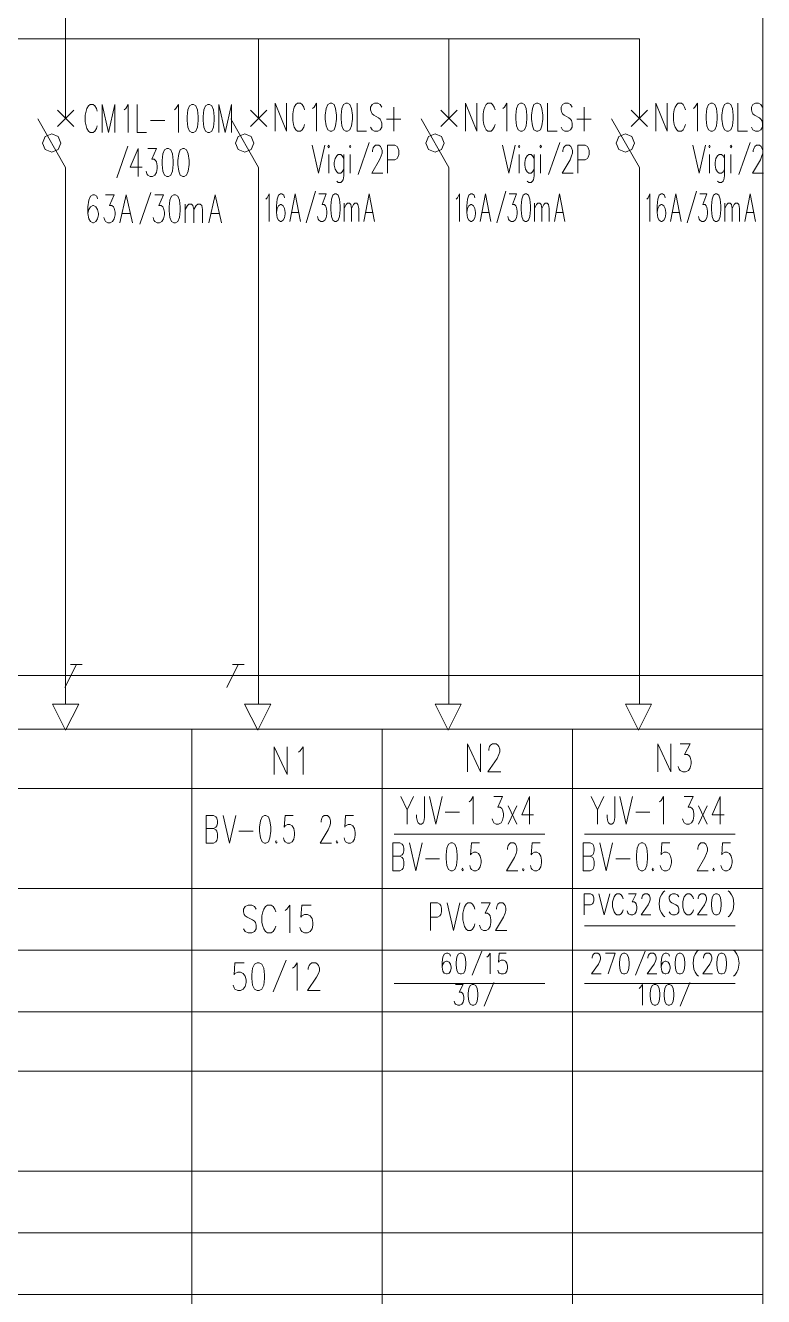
# Model space of a CAD drawing. Header units: millimetres. Extents: x 0 to 586, y 0 to 414.
# Drawn here: x 225.2 to 309.7, y 190 to 335.4 of the extents above; entities that cross this region are included whole.
import ezdxf

# ---------------------------------------------------------------- set-up
doc = ezdxf.new("R2010")
doc.units = ezdxf.units.MM

msp = doc.modelspace()

# ---------------------------------------------------------------- linework, layer by layer
at = {"color": 0, "lineweight": 0}
for points in [[(160.700861, 97.0915), (309.59425, 97.0915), (309.59425, 377.574528), (138.913306, 377.574528)], [(229.802972, 345.394139), (229.802972, 333.854778)], [(295.461972, 333.854778), (131.568472, 333.854778)], [(229.802972, 333.854778), (229.802972, 324.749583)], [(251.886861, 333.854778), (251.886861, 324.749583)], [(273.674417, 333.854778), (273.674417, 324.749583)], [(295.461972, 333.854778), (295.461972, 324.749583)], [(230.737833, 325.684444), (228.864583, 323.811194)], [(230.737833, 323.811194), (228.864583, 325.684444)], [(229.802972, 325.684444), (229.802972, 324.749583)], [(233.418944, 325.571556), (233.33075, 325.874944), (233.147306, 326.178333), (232.963861, 326.330028), (232.6005, 326.330028), (232.420583, 326.178333), (232.237139, 325.874944), (232.145417, 325.571556), (232.053694, 325.116472), (232.053694, 324.358), (232.145417, 323.902917), (232.237139, 323.599528), (232.420583, 323.296139), (232.6005, 323.144444), (232.963861, 323.144444), (233.147306, 323.296139), (233.33075, 323.599528), (233.418944, 323.902917)], [(233.96575, 323.144444), (233.96575, 326.330028), (234.692472, 323.144444), (235.422722, 326.330028), (235.422722, 323.144444)], [(236.512806, 325.72325), (236.69625, 325.874944), (236.967889, 326.330028), (236.967889, 323.144444)], [(237.969778, 326.330028), (237.969778, 323.144444), (239.063389, 323.144444)], [(242.248972, 325.72325), (242.428889, 325.874944), (242.704056, 326.330028), (242.704056, 323.144444)], [(247.343083, 323.144444), (247.343083, 326.330028), (248.073333, 323.144444), (248.800056, 326.330028), (248.800056, 323.144444)], [(252.821722, 325.684444), (250.948472, 323.811194)], [(252.821722, 323.811194), (250.948472, 325.684444)], [(251.886861, 325.684444), (251.886861, 324.749583)], [(253.784806, 323.285556), (253.784806, 326.467611), (255.061861, 323.285556), (255.061861, 326.467611)], [(257.153833, 325.712667), (257.062111, 326.012528), (256.882194, 326.315917), (256.69875, 326.467611), (256.335389, 326.467611), (256.151944, 326.315917), (255.972028, 326.012528), (255.880306, 325.712667), (255.788583, 325.257583), (255.788583, 324.499111), (255.880306, 324.044028), (255.972028, 323.740639), (256.151944, 323.43725), (256.335389, 323.285556), (256.69875, 323.285556), (256.882194, 323.43725), (257.062111, 323.740639), (257.153833, 324.044028)], [(258.064, 325.864361), (258.243917, 326.012528), (258.519083, 326.467611), (258.519083, 323.285556)], [(263.161639, 326.467611), (263.161639, 323.285556), (264.251722, 323.285556)], [(265.980333, 326.012528), (265.800417, 326.315917), (265.52525, 326.467611), (265.161889, 326.467611), (264.89025, 326.315917), (264.706806, 326.012528), (264.706806, 325.712667), (264.798528, 325.409278), (264.89025, 325.257583), (265.070167, 325.105889), (265.616972, 324.8025), (265.800417, 324.650806), (265.888611, 324.499111), (265.980333, 324.195722), (265.980333, 323.740639), (265.800417, 323.43725), (265.52525, 323.285556), (265.161889, 323.285556), (264.89025, 323.43725), (264.706806, 323.740639)], [(267.345583, 326.012528), (267.345583, 323.285556)], [(274.612806, 325.684444), (272.739556, 323.811194)], [(274.612806, 323.811194), (272.739556, 325.684444)], [(273.674417, 325.684444), (273.674417, 324.749583)], [(275.575889, 323.285556), (275.575889, 326.467611), (276.849417, 323.285556), (276.849417, 326.467611)], [(278.941389, 325.712667), (278.849667, 326.012528), (278.66975, 326.315917), (278.486306, 326.467611), (278.122944, 326.467611), (277.9395, 326.315917), (277.759583, 326.012528), (277.667861, 325.712667), (277.576139, 325.257583), (277.576139, 324.499111), (277.667861, 324.044028), (277.759583, 323.740639), (277.9395, 323.43725), (278.122944, 323.285556), (278.486306, 323.285556), (278.66975, 323.43725), (278.849667, 323.740639), (278.941389, 324.044028)], [(279.851556, 325.864361), (280.035, 326.012528), (280.306639, 326.467611), (280.306639, 323.285556)], [(284.949194, 326.467611), (284.949194, 323.285556), (286.039278, 323.285556)], [(287.771417, 326.012528), (287.587972, 326.315917), (287.316333, 326.467611), (286.949444, 326.467611), (286.677806, 326.315917), (286.494361, 326.012528), (286.494361, 325.712667), (286.586083, 325.409278), (286.677806, 325.257583), (286.86125, 325.105889), (287.404528, 324.8025), (287.587972, 324.650806), (287.679694, 324.499111), (287.771417, 324.195722), (287.771417, 323.740639), (287.587972, 323.43725), (287.316333, 323.285556), (286.949444, 323.285556), (286.677806, 323.43725), (286.494361, 323.740639)], [(289.136667, 326.012528), (289.136667, 323.285556)], [(296.400361, 325.684444), (294.527111, 323.811194)], [(296.400361, 323.811194), (294.527111, 325.684444)], [(295.461972, 325.684444), (295.461972, 324.749583)], [(297.363444, 323.285556), (297.363444, 326.467611), (298.636972, 323.285556), (298.636972, 326.467611)], [(300.732472, 325.712667), (300.64075, 326.012528), (300.457306, 326.315917), (300.277389, 326.467611), (299.9105, 326.467611), (299.730583, 326.315917), (299.547139, 326.012528), (299.455417, 325.712667), (299.367222, 325.257583), (299.367222, 324.499111), (299.455417, 324.044028), (299.547139, 323.740639), (299.730583, 323.43725), (299.9105, 323.285556), (300.277389, 323.285556), (300.457306, 323.43725), (300.64075, 323.740639), (300.732472, 324.044028)], [(301.642639, 325.864361), (301.822556, 326.012528), (302.097722, 326.467611), (302.097722, 323.285556)], [(306.73675, 326.467611), (306.73675, 323.285556), (307.830361, 323.285556)], [(309.558972, 326.012528), (309.375528, 326.315917), (309.103889, 326.467611), (308.740528, 326.467611), (308.465361, 326.315917), (308.285444, 326.012528), (308.285444, 325.712667), (308.377167, 325.409278), (308.465361, 325.257583), (308.648806, 325.105889), (309.195611, 324.8025), (309.375528, 324.650806), (309.46725, 324.499111), (309.558972, 324.195722), (309.558972, 323.740639), (309.375528, 323.43725), (309.103889, 323.285556), (308.740528, 323.285556), (308.465361, 323.43725), (308.285444, 323.740639)], [(226.617389, 324.703722), (229.802972, 319.129833)], [(239.518472, 324.509694), (241.155361, 324.509694)], [(248.701278, 324.703722), (251.886861, 319.129833)], [(266.527139, 324.650806), (268.164028, 324.650806)], [(270.488833, 324.703722), (273.674417, 319.129833)], [(288.314694, 324.650806), (289.955111, 324.650806)], [(292.279917, 324.703722), (295.461972, 319.129833)], [(236.9185, 321.585167), (235.644972, 317.9445)], [(238.103833, 321.281778), (237.193667, 319.158056), (238.558917, 319.158056)], [(238.103833, 321.281778), (238.103833, 318.096194)], [(239.193917, 321.281778), (240.195806, 321.281778), (239.649, 320.068222), (239.924167, 320.068222), (240.104083, 319.916528), (240.195806, 319.764833), (240.287528, 319.30975), (240.287528, 319.006361), (240.195806, 318.551278), (240.012361, 318.247889), (239.740722, 318.096194), (239.469083, 318.096194), (239.193917, 318.247889), (239.102194, 318.399583), (239.014, 318.702972)], [(258.0005, 321.676889), (258.73075, 318.491306), (259.457472, 321.676889)], [(264.555111, 321.980278), (263.281583, 318.339611)], [(264.918472, 320.918417), (264.918472, 321.070111), (265.010194, 321.3735), (265.101917, 321.525194), (265.281833, 321.676889), (265.645194, 321.676889), (265.828639, 321.525194), (265.920361, 321.3735), (266.008556, 321.070111), (266.008556, 320.766722), (265.920361, 320.463333), (265.736917, 320.00825), (264.82675, 318.491306), (266.100278, 318.491306)], [(266.647083, 318.491306), (266.647083, 321.676889), (267.465528, 321.676889), (267.740694, 321.525194), (267.828889, 321.3735), (267.920611, 321.070111), (267.920611, 320.615028), (267.828889, 320.311639), (267.740694, 320.159944), (267.465528, 320.00825), (266.647083, 320.00825)], [(279.791583, 321.676889), (280.518306, 318.491306), (281.245028, 321.676889)], [(286.342667, 321.980278), (285.069139, 318.339611)], [(286.706028, 320.918417), (286.706028, 321.070111), (286.79775, 321.3735), (286.889472, 321.525194), (287.069389, 321.676889), (287.436278, 321.676889), (287.616194, 321.525194), (287.707917, 321.3735), (287.799639, 321.070111), (287.799639, 320.766722), (287.707917, 320.463333), (287.524472, 320.00825), (286.614306, 318.491306), (287.891361, 318.491306)], [(288.434639, 318.491306), (288.434639, 321.676889), (289.256611, 321.676889), (289.52825, 321.525194), (289.619972, 321.3735), (289.711694, 321.070111), (289.711694, 320.615028), (289.619972, 320.311639), (289.52825, 320.159944), (289.256611, 320.00825), (288.434639, 320.00825)], [(301.579139, 321.676889), (302.305861, 318.491306), (303.036111, 321.676889)], [(308.130222, 321.980278), (306.856694, 318.339611)], [(308.497111, 320.918417), (308.497111, 321.070111), (308.585306, 321.3735), (308.677028, 321.525194), (308.860472, 321.676889), (309.223833, 321.676889), (309.407278, 321.525194), (309.495472, 321.3735), (309.587194, 321.070111), (309.587194, 320.766722), (309.495472, 320.463333), (309.315556, 320.00825), (308.405389, 318.491306), (309.678917, 318.491306)], [(259.912556, 320.615028), (259.912556, 318.491306)], [(261.641167, 320.159944), (261.46125, 320.463333), (261.277806, 320.615028), (261.006167, 320.615028), (260.822722, 320.463333), (260.639278, 320.159944), (260.551083, 319.704861), (260.551083, 319.401472), (260.639278, 318.946389), (260.822722, 318.643), (261.006167, 318.491306), (261.277806, 318.491306), (261.46125, 318.643), (261.641167, 318.946389)], [(261.641167, 320.615028), (261.641167, 318.187917), (261.549444, 317.732833), (261.46125, 317.581139), (261.277806, 317.429444), (261.006167, 317.429444), (260.822722, 317.581139)], [(262.371417, 320.615028), (262.371417, 318.491306)], [(281.700111, 320.615028), (281.700111, 318.491306)], [(283.43225, 320.159944), (283.248806, 320.463333), (283.065361, 320.615028), (282.793722, 320.615028), (282.610278, 320.463333), (282.430361, 320.159944), (282.338639, 319.704861), (282.338639, 319.401472), (282.430361, 318.946389), (282.610278, 318.643), (282.793722, 318.491306), (283.065361, 318.491306), (283.248806, 318.643), (283.43225, 318.946389)], [(283.43225, 320.615028), (283.43225, 318.187917), (283.340528, 317.732833), (283.248806, 317.581139), (283.065361, 317.429444), (282.793722, 317.429444), (282.610278, 317.581139)], [(284.158972, 320.615028), (284.158972, 318.491306)], [(303.491194, 320.615028), (303.491194, 318.491306)], [(305.219806, 320.159944), (305.036361, 320.463333), (304.856444, 320.615028), (304.581278, 320.615028), (304.401361, 320.463333), (304.217917, 320.159944), (304.126194, 319.704861), (304.126194, 319.401472), (304.217917, 318.946389), (304.401361, 318.643), (304.581278, 318.491306), (304.856444, 318.491306), (305.036361, 318.643), (305.219806, 318.946389)], [(305.219806, 320.615028), (305.219806, 318.187917), (305.128083, 317.732833), (305.036361, 317.581139), (304.856444, 317.429444), (304.581278, 317.429444), (304.401361, 317.581139)], [(305.946528, 320.615028), (305.946528, 318.491306)], [(229.802972, 319.129833), (229.802972, 313.735861)], [(251.886861, 319.129833), (251.886861, 313.735861)], [(273.674417, 319.129833), (273.674417, 313.735861)], [(295.461972, 319.129833), (295.461972, 313.735861)], [(233.454222, 315.527972), (233.3625, 315.831361), (233.090861, 315.983056), (232.907417, 315.983056), (232.635778, 315.831361), (232.452333, 315.376278), (232.360611, 314.617806), (232.360611, 313.859333), (232.452333, 313.252556), (232.635778, 312.949167), (232.907417, 312.797472), (232.999139, 312.797472), (233.270778, 312.949167), (233.454222, 313.252556), (233.545944, 313.707639), (233.545944, 313.859333), (233.454222, 314.314417), (233.270778, 314.617806), (232.999139, 314.7695), (232.907417, 314.7695), (232.635778, 314.617806), (232.452333, 314.314417), (232.360611, 313.859333)], [(234.364389, 315.983056), (235.36275, 315.983056), (234.819472, 314.7695), (235.091111, 314.7695), (235.274556, 314.617806), (235.36275, 314.466111), (235.454472, 314.011028), (235.454472, 313.707639), (235.36275, 313.252556), (235.182833, 312.949167), (234.907667, 312.797472), (234.636028, 312.797472), (234.364389, 312.949167), (234.272667, 313.100861), (234.180944, 313.40425)], [(236.001278, 312.797472), (236.728, 315.983056), (237.45825, 312.797472)], [(239.550222, 316.286444), (238.276694, 312.645778)], [(240.005306, 315.983056), (241.007194, 315.983056), (240.460389, 314.7695), (240.735556, 314.7695), (240.915472, 314.617806), (241.007194, 314.466111), (241.098917, 314.011028), (241.098917, 313.707639), (241.007194, 313.252556), (240.82375, 312.949167), (240.552111, 312.797472), (240.280472, 312.797472), (240.005306, 312.949167), (239.913583, 313.100861), (239.825389, 313.40425)], [(246.193028, 312.797472), (246.923278, 315.983056), (247.65, 312.797472)], [(252.719417, 315.513861), (252.871111, 315.665556), (253.100417, 316.120639), (253.100417, 312.935056)], [(254.843139, 315.665556), (254.769056, 315.968944), (254.53975, 316.120639), (254.388056, 316.120639), (254.162278, 315.968944), (254.010583, 315.513861), (253.932972, 314.755389), (253.932972, 313.996917), (254.010583, 313.390139), (254.162278, 313.08675), (254.388056, 312.935056), (254.465667, 312.935056), (254.691444, 313.08675), (254.843139, 313.390139), (254.92075, 313.845222), (254.92075, 313.996917), (254.843139, 314.452), (254.691444, 314.755389), (254.465667, 314.907083), (254.388056, 314.907083), (254.162278, 314.755389), (254.010583, 314.452), (253.932972, 313.996917)], [(255.449917, 312.935056), (256.056694, 316.120639), (256.663472, 312.935056)], [(258.406194, 316.424028), (257.344333, 312.783361)], [(258.787194, 316.120639), (259.61975, 316.120639), (259.164667, 314.907083), (259.393972, 314.907083), (259.545667, 314.755389), (259.61975, 314.603694), (259.697361, 314.148611), (259.697361, 313.845222), (259.61975, 313.390139), (259.468056, 313.08675), (259.242278, 312.935056), (259.012972, 312.935056), (258.787194, 313.08675), (258.709583, 313.238444), (258.6355, 313.541833)], [(263.944806, 312.935056), (264.551583, 316.120639), (265.158361, 312.935056)], [(274.506972, 315.513861), (274.658667, 315.665556), (274.887972, 316.120639), (274.887972, 312.935056)], [(276.630694, 315.665556), (276.556611, 315.968944), (276.327306, 316.120639), (276.175611, 316.120639), (275.949833, 315.968944), (275.798139, 315.513861), (275.720528, 314.755389), (275.720528, 313.996917), (275.798139, 313.390139), (275.949833, 313.08675), (276.175611, 312.935056), (276.253222, 312.935056), (276.479, 313.08675), (276.630694, 313.390139), (276.708306, 313.845222), (276.708306, 313.996917), (276.630694, 314.452), (276.479, 314.755389), (276.253222, 314.907083), (276.175611, 314.907083), (275.949833, 314.755389), (275.798139, 314.452), (275.720528, 313.996917)], [(277.237472, 312.935056), (277.84425, 316.120639), (278.451028, 312.935056)], [(280.197278, 316.424028), (279.135417, 312.783361)], [(280.57475, 316.120639), (281.410833, 316.120639), (280.95575, 314.907083), (281.181528, 314.907083), (281.333222, 314.755389), (281.410833, 314.603694), (281.484917, 314.148611), (281.484917, 313.845222), (281.410833, 313.390139), (281.259139, 313.08675), (281.029833, 312.935056), (280.804056, 312.935056), (280.57475, 313.08675), (280.500667, 313.238444), (280.423056, 313.541833)], [(285.732361, 312.935056), (286.339139, 316.120639), (286.945917, 312.935056)], [(296.298056, 315.513861), (296.44975, 315.665556), (296.675528, 316.120639), (296.675528, 312.935056)], [(298.421778, 315.665556), (298.344167, 315.968944), (298.118389, 316.120639), (297.966694, 316.120639), (297.737389, 315.968944), (297.585694, 315.513861), (297.511611, 314.755389), (297.511611, 313.996917), (297.585694, 313.390139), (297.737389, 313.08675), (297.966694, 312.935056), (298.040778, 312.935056), (298.270083, 313.08675), (298.421778, 313.390139), (298.495861, 313.845222), (298.495861, 313.996917), (298.421778, 314.452), (298.270083, 314.755389), (298.040778, 314.907083), (297.966694, 314.907083), (297.737389, 314.755389), (297.585694, 314.452), (297.511611, 313.996917)], [(299.028556, 312.935056), (299.635333, 316.120639), (300.242111, 312.935056)], [(301.984833, 316.424028), (300.922972, 312.783361)], [(302.365833, 316.120639), (303.198389, 316.120639), (302.743306, 314.907083), (302.972611, 314.907083), (303.124306, 314.755389), (303.198389, 314.603694), (303.276, 314.148611), (303.276, 313.845222), (303.198389, 313.390139), (303.046694, 313.08675), (302.820917, 312.935056), (302.591611, 312.935056), (302.365833, 313.08675), (302.288222, 313.238444), (302.214139, 313.541833)], [(307.519917, 312.935056), (308.126694, 316.120639), (308.733472, 312.935056)], [(243.462528, 312.797472), (243.462528, 314.921194)], [(243.462528, 314.314417), (243.737694, 314.7695), (243.917611, 314.921194), (244.192778, 314.921194), (244.372694, 314.7695), (244.464417, 314.314417), (244.464417, 312.797472)], [(244.464417, 314.314417), (244.739583, 314.7695), (244.9195, 314.921194), (245.194667, 314.921194), (245.374583, 314.7695), (245.466306, 314.314417), (245.466306, 312.797472)], [(255.675694, 313.996917), (256.434167, 313.996917)], [(261.669389, 312.935056), (261.669389, 315.058778)], [(261.669389, 314.452), (261.895167, 314.907083), (262.046861, 315.058778), (262.276167, 315.058778), (262.427861, 314.907083), (262.501944, 314.452), (262.501944, 312.935056)], [(262.501944, 314.452), (262.73125, 314.907083), (262.882944, 315.058778), (263.108722, 315.058778), (263.260417, 314.907083), (263.338028, 314.452), (263.338028, 312.935056)], [(264.170583, 313.996917), (264.929056, 313.996917)], [(277.466778, 313.996917), (278.22525, 313.996917)], [(283.456944, 312.935056), (283.456944, 315.058778)], [(283.456944, 314.452), (283.68625, 314.907083), (283.837944, 315.058778), (284.063722, 315.058778), (284.215417, 314.907083), (284.293028, 314.452), (284.293028, 312.935056)], [(284.293028, 314.452), (284.518806, 314.907083), (284.6705, 315.058778), (284.899806, 315.058778), (285.0515, 314.907083), (285.125583, 314.452), (285.125583, 312.935056)], [(285.961667, 313.996917), (286.720139, 313.996917)], [(299.254333, 313.996917), (300.012806, 313.996917)], [(305.2445, 312.935056), (305.2445, 315.058778)], [(305.2445, 314.452), (305.473806, 314.907083), (305.6255, 315.058778), (305.851278, 315.058778), (306.002972, 314.907083), (306.080583, 314.452), (306.080583, 312.935056)], [(306.080583, 314.452), (306.306361, 314.907083), (306.458056, 315.058778), (306.687361, 315.058778), (306.839056, 314.907083), (306.913139, 314.452), (306.913139, 312.935056)], [(307.749222, 313.996917), (308.507694, 313.996917)], [(229.802972, 313.735861), (229.802972, 283.626278)], [(236.272917, 313.859333), (237.183083, 313.859333)], [(246.468194, 313.859333), (247.378361, 313.859333)], [(251.886861, 313.735861), (251.886861, 257.781778)], [(273.674417, 313.735861), (273.674417, 257.781778)], [(295.461972, 313.735861), (295.461972, 257.781778)], [(229.802972, 283.626278), (229.802972, 257.781778)], [(229.697139, 259.655028), (231.027111, 262.3185)], [(230.360361, 262.3185), (231.693861, 262.3185)], [(248.232083, 259.655028), (249.562056, 262.3185)], [(248.898833, 262.3185), (250.228806, 262.3185)], [(123.151194, 261.041444), (309.59425, 261.041444)], [(231.29875, 257.781778), (228.303667, 257.781778)], [(228.303667, 257.781778), (229.802972, 254.783167)], [(229.802972, 254.783167), (231.29875, 257.781778)], [(253.287389, 257.781778), (250.288778, 257.781778)], [(250.288778, 257.781778), (251.788083, 254.783167)], [(251.788083, 254.783167), (253.287389, 257.781778)], [(275.074944, 257.781778), (272.076333, 257.781778)], [(272.076333, 257.781778), (273.575639, 254.783167)], [(273.575639, 254.783167), (275.074944, 257.781778)], [(296.8625, 257.781778), (293.867417, 257.781778)], [(293.867417, 257.781778), (295.363194, 254.783167)], [(295.363194, 254.783167), (296.8625, 257.781778)], [(309.59425, 254.924278), (117.12575, 254.924278)], [(309.59425, 254.924278), (117.12575, 254.924278)], [(117.12575, 97.0915), (266.015611, 97.0915), (266.015611, 254.924278)], [(138.913306, 97.0915), (287.803167, 97.0915), (287.803167, 254.924278)], [(244.228056, 254.924278), (244.228056, 97.0915)], [(253.678972, 249.710222), (253.678972, 252.895806), (255.167694, 249.710222), (255.167694, 252.895806)], [(256.441222, 252.289028), (256.652889, 252.440722), (256.970389, 252.895806), (256.970389, 249.710222)], [(275.773444, 250.034778), (275.773444, 253.220361), (277.262167, 250.034778), (277.262167, 253.220361)], [(278.218194, 252.461889), (278.218194, 252.613583), (278.324028, 252.916972), (278.429861, 253.068667), (278.641528, 253.220361), (279.064861, 253.220361), (279.280056, 253.068667), (279.385889, 252.916972), (279.491722, 252.613583), (279.491722, 252.310194), (279.385889, 252.006806), (279.170694, 251.551722), (278.112361, 250.034778), (279.597556, 250.034778)], [(297.564528, 250.034778), (297.564528, 253.220361), (299.049722, 250.034778), (299.049722, 253.220361)], [(300.111583, 253.220361), (301.279278, 253.220361), (300.644278, 252.006806), (300.961778, 252.006806), (301.173444, 251.855111), (301.279278, 251.703417), (301.385111, 251.248333), (301.385111, 250.944944), (301.279278, 250.489861), (301.067611, 250.186472), (300.750111, 250.034778), (300.429083, 250.034778), (300.111583, 250.186472), (300.00575, 250.338167), (299.899917, 250.641556)], [(309.59425, 248.12625), (117.12575, 248.12625)], [(268.153444, 247.219611), (268.880167, 245.702667), (269.606889, 247.219611)], [(270.883944, 247.219611), (270.883944, 244.7925), (270.792222, 244.337417), (270.7005, 244.185722), (270.517056, 244.034028), (270.337139, 244.034028), (270.153694, 244.185722), (270.061972, 244.337417), (269.973778, 244.7925), (269.973778, 245.095889)], [(271.427222, 247.219611), (272.157472, 244.034028), (272.884194, 247.219611)], [(275.978056, 246.612833), (276.1615, 246.764528), (276.433139, 247.219611), (276.433139, 244.034028)], [(278.810861, 247.219611), (279.809222, 247.219611), (279.265944, 246.006056), (279.537583, 246.006056), (279.7175, 245.854361), (279.809222, 245.702667), (279.900944, 245.247583), (279.900944, 244.944194), (279.809222, 244.489111), (279.629306, 244.185722), (279.354139, 244.034028), (279.0825, 244.034028), (278.810861, 244.185722), (278.719139, 244.337417), (278.627417, 244.640806)], [(282.903083, 247.219611), (281.992917, 245.095889), (283.358167, 245.095889)], [(282.903083, 247.219611), (282.903083, 244.034028)], [(289.941, 247.219611), (290.667722, 245.702667), (291.397972, 247.219611)], [(292.6715, 247.219611), (292.6715, 244.7925), (292.579778, 244.337417), (292.488056, 244.185722), (292.308139, 244.034028), (292.124694, 244.034028), (291.94125, 244.185722), (291.853056, 244.337417), (291.761333, 244.7925), (291.761333, 245.095889)], [(293.218306, 247.219611), (293.945028, 244.034028), (294.67175, 247.219611)], [(297.765611, 246.612833), (297.949056, 246.764528), (298.220694, 247.219611), (298.220694, 244.034028)], [(300.598417, 247.219611), (301.600306, 247.219611), (301.0535, 246.006056), (301.325139, 246.006056), (301.508583, 245.854361), (301.600306, 245.702667), (301.6885, 245.247583), (301.6885, 244.944194), (301.600306, 244.489111), (301.416861, 244.185722), (301.145222, 244.034028), (300.870056, 244.034028), (300.598417, 244.185722), (300.506694, 244.337417), (300.414972, 244.640806)], [(304.694167, 247.219611), (303.784, 245.095889), (305.14925, 245.095889)], [(304.694167, 247.219611), (304.694167, 244.034028)], [(268.880167, 245.702667), (268.880167, 244.034028)], [(280.44775, 244.034028), (281.449639, 246.15775)], [(281.449639, 244.034028), (280.44775, 246.15775)], [(290.667722, 245.702667), (290.667722, 244.034028)], [(302.235306, 244.034028), (303.237194, 246.15775)], [(303.237194, 244.034028), (302.235306, 246.15775)], [(245.90375, 241.864444), (245.90375, 245.050028), (246.722194, 245.050028), (246.997361, 244.898333), (247.089083, 244.746639), (247.177278, 244.44325), (247.177278, 244.139861), (247.089083, 243.836472), (246.997361, 243.684778), (246.722194, 243.533083)], [(247.815806, 245.050028), (248.542528, 241.864444), (249.272778, 245.050028)], [(255.823861, 245.050028), (254.913694, 245.050028), (254.821972, 243.684778), (254.913694, 243.836472), (255.188861, 243.988167), (255.4605, 243.988167), (255.732139, 243.836472), (255.915583, 243.533083), (256.007306, 243.078), (256.007306, 242.774611), (255.915583, 242.319528), (255.732139, 242.016139), (255.4605, 241.864444), (255.188861, 241.864444), (254.913694, 242.016139), (254.821972, 242.167833), (254.733778, 242.471222)], [(259.027083, 244.291556), (259.027083, 244.44325), (259.118806, 244.746639), (259.210528, 244.898333), (259.393972, 245.050028), (259.757333, 245.050028), (259.93725, 244.898333), (260.028972, 244.746639), (260.120694, 244.44325), (260.120694, 244.139861), (260.028972, 243.836472), (259.849056, 243.381389), (258.938889, 241.864444), (260.212417, 241.864444)], [(262.759472, 245.050028), (261.849306, 245.050028), (261.757583, 243.684778), (261.849306, 243.836472), (262.120944, 243.988167), (262.396111, 243.988167), (262.66775, 243.836472), (262.851194, 243.533083), (262.942917, 243.078), (262.942917, 242.774611), (262.851194, 242.319528), (262.66775, 242.016139), (262.396111, 241.864444), (262.120944, 241.864444), (261.849306, 242.016139), (261.757583, 242.167833), (261.665861, 242.471222)], [(273.247556, 245.399278), (274.887972, 245.399278)], [(295.038639, 245.399278), (296.675528, 245.399278)], [(245.90375, 243.533083), (246.722194, 243.533083), (246.997361, 243.381389), (247.089083, 243.229694), (247.177278, 242.926306), (247.177278, 242.471222), (247.089083, 242.167833), (246.997361, 242.016139), (246.722194, 241.864444), (245.90375, 241.864444)], [(249.636139, 243.229694), (251.273028, 243.229694)], [(267.387917, 242.91925), (284.656389, 242.91925)], [(289.175472, 242.91925), (306.443944, 242.91925)], [(253.911806, 242.167833), (253.823611, 242.016139), (253.911806, 241.864444), (254.003528, 242.016139)], [(260.847417, 242.167833), (260.755694, 242.016139), (260.847417, 241.864444), (260.939139, 242.016139)], [(267.236222, 238.710611), (267.236222, 241.896194), (268.054667, 241.896194), (268.329833, 241.7445), (268.421556, 241.592806), (268.50975, 241.289417), (268.50975, 240.986028), (268.421556, 240.682639), (268.329833, 240.530944), (268.054667, 240.37925)], [(269.148278, 241.896194), (269.875, 238.710611), (270.60525, 241.896194)], [(277.156333, 241.896194), (276.246167, 241.896194), (276.154444, 240.530944), (276.246167, 240.682639), (276.521333, 240.834333), (276.792972, 240.834333), (277.064611, 240.682639), (277.248056, 240.37925), (277.339778, 239.924167), (277.339778, 239.620778), (277.248056, 239.165694), (277.064611, 238.862306), (276.792972, 238.710611), (276.521333, 238.710611), (276.246167, 238.862306), (276.154444, 239.014), (276.06625, 239.317389)], [(280.359556, 241.137722), (280.359556, 241.289417), (280.451278, 241.592806), (280.543, 241.7445), (280.726444, 241.896194), (281.089806, 241.896194), (281.269722, 241.7445), (281.361444, 241.592806), (281.453167, 241.289417), (281.453167, 240.986028), (281.361444, 240.682639), (281.181528, 240.227556), (280.271361, 238.710611), (281.544889, 238.710611)], [(284.091944, 241.896194), (283.181778, 241.896194), (283.090056, 240.530944), (283.181778, 240.682639), (283.456944, 240.834333), (283.728583, 240.834333), (284.000222, 240.682639), (284.183667, 240.37925), (284.275389, 239.924167), (284.275389, 239.620778), (284.183667, 239.165694), (284.000222, 238.862306), (283.728583, 238.710611), (283.456944, 238.710611), (283.181778, 238.862306), (283.090056, 239.014), (283.001861, 239.317389)], [(289.027306, 238.710611), (289.027306, 241.896194), (289.84575, 241.896194), (290.117389, 241.7445), (290.209111, 241.592806), (290.300833, 241.289417), (290.300833, 240.986028), (290.209111, 240.682639), (290.117389, 240.530944), (289.84575, 240.37925)], [(290.935833, 241.896194), (291.666083, 238.710611), (292.392806, 241.896194)], [(298.947417, 241.896194), (298.03725, 241.896194), (297.945528, 240.530944), (298.03725, 240.682639), (298.308889, 240.834333), (298.580528, 240.834333), (298.855694, 240.682639), (299.035611, 240.37925), (299.127333, 239.924167), (299.127333, 239.620778), (299.035611, 239.165694), (298.855694, 238.862306), (298.580528, 238.710611), (298.308889, 238.710611), (298.03725, 238.862306), (297.945528, 239.014), (297.853806, 239.317389)], [(302.150639, 241.137722), (302.150639, 241.289417), (302.242361, 241.592806), (302.330556, 241.7445), (302.514, 241.896194), (302.877361, 241.896194), (303.060806, 241.7445), (303.149, 241.592806), (303.240722, 241.289417), (303.240722, 240.986028), (303.149, 240.682639), (302.969083, 240.227556), (302.058917, 238.710611), (303.332444, 238.710611)], [(305.8795, 241.896194), (304.969333, 241.896194), (304.881139, 240.530944), (304.969333, 240.682639), (305.2445, 240.834333), (305.516139, 240.834333), (305.791306, 240.682639), (305.971222, 240.37925), (306.062944, 239.924167), (306.062944, 239.620778), (305.971222, 239.165694), (305.791306, 238.862306), (305.516139, 238.710611), (305.2445, 238.710611), (304.969333, 238.862306), (304.881139, 239.014), (304.789417, 239.317389)], [(267.236222, 240.37925), (268.054667, 240.37925), (268.329833, 240.227556), (268.421556, 240.075861), (268.50975, 239.772472), (268.50975, 239.317389), (268.421556, 239.014), (268.329833, 238.862306), (268.054667, 238.710611), (267.236222, 238.710611)], [(270.968611, 240.075861), (272.6055, 240.075861)], [(289.027306, 240.37925), (289.84575, 240.37925), (290.117389, 240.227556), (290.209111, 240.075861), (290.300833, 239.772472), (290.300833, 239.317389), (290.209111, 239.014), (290.117389, 238.862306), (289.84575, 238.710611), (289.027306, 238.710611)], [(292.756167, 240.075861), (294.396583, 240.075861)], [(275.244278, 239.014), (275.156083, 238.862306), (275.244278, 238.710611), (275.336, 238.862306)], [(282.179889, 239.014), (282.091694, 238.862306), (282.179889, 238.710611), (282.271611, 238.862306)], [(297.035361, 239.014), (296.943639, 238.862306), (297.035361, 238.710611), (297.127083, 238.862306)], [(303.970972, 239.014), (303.87925, 238.862306), (303.970972, 238.710611), (304.059167, 238.862306)], [(309.59425, 236.703306), (117.12575, 236.703306)], [(289.140194, 233.68), (289.140194, 236.068306), (289.856333, 236.068306), (290.096222, 235.955417), (290.173833, 235.839), (290.254972, 235.613222), (290.254972, 235.271028), (290.173833, 235.04525), (290.096222, 234.928833), (289.856333, 234.815944), (289.140194, 234.815944)], [(290.812361, 236.068306), (291.447361, 233.68), (292.085889, 236.068306)], [(293.599306, 235.500333), (293.518167, 235.726111), (293.359417, 235.955417), (293.200667, 236.068306), (292.883167, 236.068306), (292.724417, 235.955417), (292.562139, 235.726111), (292.484528, 235.500333), (292.403389, 235.158139), (292.403389, 234.590167), (292.484528, 234.247972), (292.562139, 234.018667), (292.724417, 233.792889), (292.883167, 233.68), (293.200667, 233.68), (293.359417, 233.792889), (293.518167, 234.018667), (293.599306, 234.247972)], [(294.234306, 236.068306), (295.112722, 236.068306), (294.632944, 235.158139), (294.872833, 235.158139), (295.031583, 235.04525), (295.112722, 234.928833), (295.190333, 234.590167), (295.190333, 234.360861), (295.112722, 234.018667), (294.953972, 233.792889), (294.714083, 233.68), (294.474194, 233.68), (294.234306, 233.792889), (294.156694, 233.905778), (294.075556, 234.135083)], [(295.747722, 235.500333), (295.747722, 235.613222), (295.828861, 235.839), (295.906472, 235.955417), (296.06875, 236.068306), (296.38625, 236.068306), (296.545, 235.955417), (296.626139, 235.839), (296.70375, 235.613222), (296.70375, 235.383917), (296.626139, 235.158139), (296.463861, 234.815944), (295.670111, 233.68), (296.784889, 233.68)], [(298.375917, 236.4105), (298.217167, 236.294083), (297.977278, 235.955417), (297.818528, 235.613222), (297.740917, 234.928833), (297.818528, 234.247972), (297.977278, 233.905778), (298.217167, 233.563583), (298.375917, 233.450694)], [(299.970472, 235.726111), (299.811722, 235.955417), (299.571833, 236.068306), (299.254333, 236.068306), (299.014444, 235.955417), (298.855694, 235.726111), (298.855694, 235.500333), (298.933306, 235.271028), (299.014444, 235.158139), (299.173194, 235.04525), (299.649444, 234.815944), (299.811722, 234.703056), (299.889333, 234.590167), (299.970472, 234.360861), (299.970472, 234.018667), (299.811722, 233.792889), (299.571833, 233.68), (299.254333, 233.68), (299.014444, 233.792889), (298.855694, 234.018667)], [(301.642639, 235.500333), (301.5615, 235.726111), (301.40275, 235.955417), (301.244, 236.068306), (300.9265, 236.068306), (300.764222, 235.955417), (300.605472, 235.726111), (300.527861, 235.500333), (300.446722, 235.158139), (300.446722, 234.590167), (300.527861, 234.247972), (300.605472, 234.018667), (300.764222, 233.792889), (300.9265, 233.68), (301.244, 233.68), (301.40275, 233.792889), (301.5615, 234.018667), (301.642639, 234.247972)], [(302.200028, 235.500333), (302.200028, 235.613222), (302.277639, 235.839), (302.358778, 235.955417), (302.517528, 236.068306), (302.835028, 236.068306), (302.993778, 235.955417), (303.074917, 235.839), (303.156056, 235.613222), (303.156056, 235.383917), (303.074917, 235.158139), (302.916167, 234.815944), (302.118889, 233.68), (303.233667, 233.68)], [(305.621972, 236.4105), (305.780722, 236.294083), (306.020611, 235.955417), (306.179361, 235.613222), (306.2605, 234.928833), (306.179361, 234.247972), (306.020611, 233.905778), (305.780722, 233.563583), (305.621972, 233.450694)], [(251.625806, 234.332639), (251.414139, 234.636028), (251.096639, 234.787722), (250.673306, 234.787722), (250.352278, 234.636028), (250.140611, 234.332639), (250.140611, 234.02925), (250.246444, 233.725861), (250.352278, 233.577694), (250.563944, 233.426), (251.202472, 233.122611), (251.414139, 232.970917), (251.519972, 232.819222), (251.625806, 232.515833), (251.625806, 232.06075), (251.414139, 231.757361), (251.096639, 231.605667), (250.673306, 231.605667), (250.352278, 231.757361), (250.140611, 232.06075)], [(253.855361, 234.02925), (253.749528, 234.332639), (253.537861, 234.636028), (253.326194, 234.787722), (252.902861, 234.787722), (252.687667, 234.636028), (252.476, 234.332639), (252.370167, 234.02925), (252.264333, 233.577694), (252.264333, 232.819222), (252.370167, 232.364139), (252.476, 232.06075), (252.687667, 231.757361), (252.902861, 231.605667), (253.326194, 231.605667), (253.537861, 231.757361), (253.749528, 232.06075), (253.855361, 232.364139)], [(254.917222, 234.180944), (255.132417, 234.332639), (255.449917, 234.787722), (255.449917, 231.605667)], [(257.891139, 234.787722), (256.829278, 234.787722), (256.723444, 233.426), (256.829278, 233.577694), (257.146778, 233.725861), (257.467806, 233.725861), (257.785306, 233.577694), (257.996972, 233.274306), (258.102806, 232.819222), (258.102806, 232.515833), (257.996972, 232.06075), (257.785306, 231.757361), (257.467806, 231.605667), (257.146778, 231.605667), (256.829278, 231.757361), (256.723444, 231.909056), (256.617611, 232.212444)], [(271.543639, 231.880833), (271.543639, 235.066417), (272.362083, 235.066417), (272.633722, 234.914722), (272.725444, 234.763028), (272.817167, 234.459639), (272.817167, 234.004556), (272.725444, 233.701167), (272.633722, 233.549472), (272.362083, 233.397778), (271.543639, 233.397778)], [(273.455694, 235.066417), (274.182417, 231.880833), (274.909139, 235.066417)], [(276.63775, 234.307944), (276.549556, 234.611333), (276.366111, 234.914722), (276.182667, 235.066417), (275.819306, 235.066417), (275.639389, 234.914722), (275.455944, 234.611333), (275.364222, 234.307944), (275.2725, 233.852861), (275.2725, 233.094389), (275.364222, 232.639306), (275.455944, 232.335917), (275.639389, 232.032528), (275.819306, 231.880833), (276.182667, 231.880833), (276.366111, 232.032528), (276.549556, 232.335917), (276.63775, 232.639306)], [(277.368, 235.066417), (278.369889, 235.066417), (277.823083, 233.852861), (278.094722, 233.852861), (278.278167, 233.701167), (278.369889, 233.549472), (278.458083, 233.094389), (278.458083, 232.791), (278.369889, 232.335917), (278.186444, 232.032528), (277.914806, 231.880833), (277.639639, 231.880833), (277.368, 232.032528), (277.276278, 232.184222), (277.184556, 232.487611)], [(279.096611, 234.307944), (279.096611, 234.459639), (279.188333, 234.763028), (279.280056, 234.914722), (279.459972, 235.066417), (279.823333, 235.066417), (280.006778, 234.914722), (280.0985, 234.763028), (280.190222, 234.459639), (280.190222, 234.15625), (280.0985, 233.852861), (279.915056, 233.397778), (279.004889, 231.880833), (280.278417, 231.880833)], [(289.175472, 232.420583), (306.443944, 232.420583)], [(309.59425, 229.644222), (117.12575, 229.644222)], [(302.245889, 229.644222), (302.087139, 229.527806), (301.84725, 229.189139), (301.6885, 228.846944), (301.610889, 228.162556), (301.6885, 227.481694), (301.84725, 227.1395), (302.087139, 226.797306), (302.245889, 226.684417)], [(306.22875, 229.644222), (306.3875, 229.527806), (306.627389, 229.189139), (306.786139, 228.846944), (306.86375, 228.162556), (306.786139, 227.481694), (306.627389, 227.1395), (306.3875, 226.797306), (306.22875, 226.684417)], [(250.242917, 228.201361), (249.181056, 228.201361), (249.075222, 226.836111), (249.181056, 226.987806), (249.498556, 227.1395), (249.819583, 227.1395), (250.137083, 226.987806), (250.34875, 226.684417), (250.454583, 226.229333), (250.454583, 225.925944), (250.34875, 225.470861), (250.137083, 225.167472), (249.819583, 225.015778), (249.498556, 225.015778), (249.181056, 225.167472), (249.075222, 225.319167), (248.969389, 225.622556)], [(255.023056, 228.50475), (253.534333, 224.864083)], [(255.763889, 227.594583), (255.975556, 227.746278), (256.296583, 228.201361), (256.296583, 225.015778)], [(257.570111, 227.442889), (257.570111, 227.594583), (257.675944, 227.897972), (257.781778, 228.049667), (257.993444, 228.201361), (258.420306, 228.201361), (258.631972, 228.049667), (258.737806, 227.897972), (258.843639, 227.594583), (258.843639, 227.291194), (258.737806, 226.987806), (258.526139, 226.532722), (257.464278, 225.015778), (258.949472, 225.015778)], [(273.847278, 228.959833), (273.769667, 229.189139), (273.529778, 229.302028), (273.371028, 229.302028), (273.131139, 229.189139), (272.972389, 228.846944), (272.89125, 228.278972), (272.89125, 227.707472), (272.972389, 227.252389), (273.131139, 227.026611), (273.371028, 226.913722), (273.448639, 226.913722), (273.688528, 227.026611), (273.847278, 227.252389), (273.928417, 227.594583), (273.928417, 227.707472), (273.847278, 228.049667), (273.688528, 228.278972), (273.448639, 228.391861), (273.371028, 228.391861), (273.131139, 228.278972), (272.972389, 228.049667), (272.89125, 227.707472)], [(277.4315, 229.527806), (276.316722, 226.797306)], [(277.988889, 228.846944), (278.147639, 228.959833), (278.387528, 229.302028), (278.387528, 226.913722)], [(280.218444, 229.302028), (279.421167, 229.302028), (279.343556, 228.278972), (279.421167, 228.391861), (279.661056, 228.50475), (279.900944, 228.50475), (280.140833, 228.391861), (280.299583, 228.162556), (280.377194, 227.823889), (280.377194, 227.594583), (280.299583, 227.252389), (280.140833, 227.026611), (279.900944, 226.913722), (279.661056, 226.913722), (279.421167, 227.026611), (279.343556, 227.1395), (279.262417, 227.368806)], [(290.064472, 228.734056), (290.064472, 228.846944), (290.142083, 229.072722), (290.223222, 229.189139), (290.381972, 229.302028), (290.699472, 229.302028), (290.858222, 229.189139), (290.939361, 229.072722), (291.016972, 228.846944), (291.016972, 228.617639), (290.939361, 228.391861), (290.780611, 228.049667), (289.983333, 226.913722), (291.098111, 226.913722)], [(291.574361, 229.302028), (292.689139, 229.302028), (291.895389, 226.913722)], [(296.114611, 229.527806), (294.999833, 226.797306)], [(296.432111, 228.734056), (296.432111, 228.846944), (296.51325, 229.072722), (296.594389, 229.189139), (296.753139, 229.302028), (297.070639, 229.302028), (297.229389, 229.189139), (297.310528, 229.072722), (297.388139, 228.846944), (297.388139, 228.617639), (297.310528, 228.391861), (297.151778, 228.049667), (296.3545, 226.913722), (297.469278, 226.913722)], [(298.901556, 228.959833), (298.823944, 229.189139), (298.584056, 229.302028), (298.425306, 229.302028), (298.185417, 229.189139), (298.026667, 228.846944), (297.945528, 228.278972), (297.945528, 227.707472), (298.026667, 227.252389), (298.185417, 227.026611), (298.425306, 226.913722), (298.502917, 226.913722), (298.742806, 227.026611), (298.901556, 227.252389), (298.982694, 227.594583), (298.982694, 227.707472), (298.901556, 228.049667), (298.742806, 228.278972), (298.502917, 228.391861), (298.425306, 228.391861), (298.185417, 228.278972), (298.026667, 228.049667), (297.945528, 227.707472)], [(302.803278, 228.734056), (302.803278, 228.846944), (302.884417, 229.072722), (302.962028, 229.189139), (303.120778, 229.302028), (303.441806, 229.302028), (303.600556, 229.189139), (303.681694, 229.072722), (303.759306, 228.846944), (303.759306, 228.617639), (303.681694, 228.391861), (303.519417, 228.049667), (302.725667, 226.913722), (303.840444, 226.913722)], [(267.387917, 225.83775), (284.656389, 225.83775)], [(274.429361, 225.728389), (275.30425, 225.728389), (274.828, 224.818222), (275.064361, 224.818222), (275.226639, 224.705333), (275.30425, 224.592444), (275.385389, 224.25025), (275.385389, 224.024472), (275.30425, 223.682278), (275.1455, 223.452972), (274.905611, 223.340083), (274.66925, 223.340083), (274.429361, 223.452972), (274.348222, 223.569389), (274.270611, 223.795167)], [(278.807333, 225.957694), (277.692556, 223.227194)], [(289.175472, 225.83775), (306.443944, 225.83775)], [(295.419639, 225.273306), (295.581917, 225.389722), (295.818278, 225.728389), (295.818278, 223.340083)], [(301.233417, 225.957694), (300.118639, 223.227194)], [(309.59425, 222.588667), (117.12575, 222.588667)], [(309.59425, 215.787111), (117.12575, 215.787111)], [(309.59425, 204.367694), (117.12575, 204.367694)], [(309.59425, 197.308611), (117.12575, 197.308611)], [(309.59425, 190.249528), (117.12575, 190.249528)]]:
    msp.add_lwpolyline(points, dxfattribs=at)
for points in [[(244.249222, 326.330028), (243.977583, 326.178333), (243.794139, 325.72325), (243.702417, 324.964778), (243.702417, 324.509694), (243.794139, 323.751222), (243.977583, 323.296139), (244.249222, 323.144444), (244.432667, 323.144444), (244.704306, 323.296139), (244.88775, 323.751222), (244.979472, 324.509694), (244.979472, 324.964778), (244.88775, 325.72325), (244.704306, 326.178333), (244.432667, 326.330028)], [(246.069556, 326.330028), (245.797917, 326.178333), (245.614472, 325.72325), (245.52275, 324.964778), (245.52275, 324.509694), (245.614472, 323.751222), (245.797917, 323.296139), (246.069556, 323.144444), (246.253, 323.144444), (246.524639, 323.296139), (246.708083, 323.751222), (246.799806, 324.509694), (246.799806, 324.964778), (246.708083, 325.72325), (246.524639, 326.178333), (246.253, 326.330028)], [(260.06425, 326.467611), (259.792611, 326.315917), (259.609167, 325.864361), (259.520972, 325.105889), (259.520972, 324.650806), (259.609167, 323.892333), (259.792611, 323.43725), (260.06425, 323.285556), (260.247694, 323.285556), (260.519333, 323.43725), (260.702778, 323.892333), (260.7945, 324.650806), (260.7945, 325.105889), (260.702778, 325.864361), (260.519333, 326.315917), (260.247694, 326.467611)], [(261.884583, 326.467611), (261.612944, 326.315917), (261.4295, 325.864361), (261.341306, 325.105889), (261.341306, 324.650806), (261.4295, 323.892333), (261.612944, 323.43725), (261.884583, 323.285556), (262.068028, 323.285556), (262.339667, 323.43725), (262.523111, 323.892333), (262.614833, 324.650806), (262.614833, 325.105889), (262.523111, 325.864361), (262.339667, 326.315917), (262.068028, 326.467611)], [(281.855333, 326.467611), (281.580167, 326.315917), (281.40025, 325.864361), (281.308528, 325.105889), (281.308528, 324.650806), (281.40025, 323.892333), (281.580167, 323.43725), (281.855333, 323.285556), (282.03525, 323.285556), (282.310417, 323.43725), (282.490333, 323.892333), (282.582056, 324.650806), (282.582056, 325.105889), (282.490333, 325.864361), (282.310417, 326.315917), (282.03525, 326.467611)], [(283.675667, 326.467611), (283.4005, 326.315917), (283.220583, 325.864361), (283.128861, 325.105889), (283.128861, 324.650806), (283.220583, 323.892333), (283.4005, 323.43725), (283.675667, 323.285556), (283.855583, 323.285556), (284.13075, 323.43725), (284.310667, 323.892333), (284.402389, 324.650806), (284.402389, 325.105889), (284.310667, 325.864361), (284.13075, 326.315917), (283.855583, 326.467611)], [(303.642889, 326.467611), (303.37125, 326.315917), (303.187806, 325.864361), (303.096083, 325.105889), (303.096083, 324.650806), (303.187806, 323.892333), (303.37125, 323.43725), (303.642889, 323.285556), (303.826333, 323.285556), (304.097972, 323.43725), (304.281417, 323.892333), (304.369611, 324.650806), (304.369611, 325.105889), (304.281417, 325.864361), (304.097972, 326.315917), (303.826333, 326.467611)], [(305.463222, 326.467611), (305.191583, 326.315917), (305.008139, 325.864361), (304.916417, 325.105889), (304.916417, 324.650806), (305.008139, 323.892333), (305.191583, 323.43725), (305.463222, 323.285556), (305.646667, 323.285556), (305.918306, 323.43725), (306.10175, 323.892333), (306.189944, 324.650806), (306.189944, 325.105889), (306.10175, 325.864361), (305.918306, 326.315917), (305.646667, 326.467611)], [(227.164194, 321.916778), (227.471111, 322.654083), (228.208417, 322.961), (228.94925, 322.654083), (229.256167, 321.916778), (228.94925, 321.175944), (228.208417, 320.869028), (227.471111, 321.175944)], [(249.248083, 321.916778), (249.555, 322.654083), (250.292306, 322.961), (251.033139, 322.654083), (251.340056, 321.916778), (251.033139, 321.175944), (250.292306, 320.869028), (249.555, 321.175944)], [(271.035639, 321.916778), (271.342556, 322.654083), (272.083389, 322.961), (272.820694, 322.654083), (273.127611, 321.916778), (272.820694, 321.175944), (272.083389, 320.869028), (271.342556, 321.175944)], [(292.823194, 321.916778), (293.130111, 322.654083), (293.870944, 322.961), (294.611778, 322.654083), (294.918694, 321.916778), (294.611778, 321.175944), (293.870944, 320.869028), (293.130111, 321.175944)], [(241.377611, 321.281778), (241.105972, 321.130083), (240.922528, 320.675), (240.834333, 319.916528), (240.834333, 319.461444), (240.922528, 318.702972), (241.105972, 318.247889), (241.377611, 318.096194), (241.561056, 318.096194), (241.832694, 318.247889), (242.016139, 318.702972), (242.107861, 319.461444), (242.107861, 319.916528), (242.016139, 320.675), (241.832694, 321.130083), (241.561056, 321.281778)], [(243.197944, 321.281778), (242.926306, 321.130083), (242.742861, 320.675), (242.654667, 319.916528), (242.654667, 319.461444), (242.742861, 318.702972), (242.926306, 318.247889), (243.197944, 318.096194), (243.381389, 318.096194), (243.653028, 318.247889), (243.836472, 318.702972), (243.928194, 319.461444), (243.928194, 319.916528), (243.836472, 320.675), (243.653028, 321.130083), (243.381389, 321.281778)], [(259.820833, 321.525194), (259.912556, 321.3735), (260.004278, 321.525194), (259.912556, 321.676889)], [(262.279694, 321.525194), (262.371417, 321.3735), (262.459611, 321.525194), (262.371417, 321.676889)], [(281.611917, 321.525194), (281.700111, 321.3735), (281.791833, 321.525194), (281.700111, 321.676889)], [(284.06725, 321.525194), (284.158972, 321.3735), (284.250694, 321.525194), (284.158972, 321.676889)], [(303.399472, 321.525194), (303.491194, 321.3735), (303.579389, 321.525194), (303.491194, 321.676889)], [(305.854806, 321.525194), (305.946528, 321.3735), (306.03825, 321.525194), (305.946528, 321.676889)], [(242.189, 315.983056), (241.917361, 315.831361), (241.733917, 315.376278), (241.642194, 314.617806), (241.642194, 314.162722), (241.733917, 313.40425), (241.917361, 312.949167), (242.189, 312.797472), (242.372444, 312.797472), (242.644083, 312.949167), (242.827528, 313.40425), (242.91925, 314.162722), (242.91925, 314.617806), (242.827528, 315.376278), (242.644083, 315.831361), (242.372444, 315.983056)], [(260.607528, 316.120639), (260.378222, 315.968944), (260.226528, 315.513861), (260.152444, 314.755389), (260.152444, 314.300306), (260.226528, 313.541833), (260.378222, 313.08675), (260.607528, 312.935056), (260.759222, 312.935056), (260.985, 313.08675), (261.136694, 313.541833), (261.214306, 314.300306), (261.214306, 314.755389), (261.136694, 315.513861), (260.985, 315.968944), (260.759222, 316.120639)], [(282.395083, 316.120639), (282.169306, 315.968944), (282.017611, 315.513861), (281.94, 314.755389), (281.94, 314.300306), (282.017611, 313.541833), (282.169306, 313.08675), (282.395083, 312.935056), (282.546778, 312.935056), (282.776083, 313.08675), (282.927778, 313.541833), (283.001861, 314.300306), (283.001861, 314.755389), (282.927778, 315.513861), (282.776083, 315.968944), (282.546778, 316.120639)], [(304.182639, 316.120639), (303.956861, 315.968944), (303.805167, 315.513861), (303.727556, 314.755389), (303.727556, 314.300306), (303.805167, 313.541833), (303.956861, 313.08675), (304.182639, 312.935056), (304.334333, 312.935056), (304.563639, 313.08675), (304.715333, 313.541833), (304.789417, 314.300306), (304.789417, 314.755389), (304.715333, 315.513861), (304.563639, 315.968944), (304.334333, 316.120639)], [(252.546556, 245.050028), (252.274917, 244.898333), (252.091472, 244.44325), (252.003278, 243.684778), (252.003278, 243.229694), (252.091472, 242.471222), (252.274917, 242.016139), (252.546556, 241.864444), (252.73, 241.864444), (253.001639, 242.016139), (253.185083, 242.471222), (253.276806, 243.229694), (253.276806, 243.684778), (253.185083, 244.44325), (253.001639, 244.898333), (252.73, 245.050028)], [(273.882556, 241.896194), (273.607389, 241.7445), (273.427472, 241.289417), (273.33575, 240.530944), (273.33575, 240.075861), (273.427472, 239.317389), (273.607389, 238.862306), (273.882556, 238.710611), (274.062472, 238.710611), (274.334111, 238.862306), (274.517556, 239.317389), (274.609278, 240.075861), (274.609278, 240.530944), (274.517556, 241.289417), (274.334111, 241.7445), (274.062472, 241.896194)], [(295.670111, 241.896194), (295.394944, 241.7445), (295.215028, 241.289417), (295.123306, 240.530944), (295.123306, 240.075861), (295.215028, 239.317389), (295.394944, 238.862306), (295.670111, 238.710611), (295.850028, 238.710611), (296.125194, 238.862306), (296.305111, 239.317389), (296.396833, 240.075861), (296.396833, 240.530944), (296.305111, 241.289417), (296.125194, 241.7445), (295.850028, 241.896194)], [(304.189694, 236.068306), (303.949806, 235.955417), (303.791056, 235.613222), (303.713444, 235.04525), (303.713444, 234.703056), (303.791056, 234.135083), (303.949806, 233.792889), (304.189694, 233.68), (304.348444, 233.68), (304.588333, 233.792889), (304.747083, 234.135083), (304.828222, 234.703056), (304.828222, 235.04525), (304.747083, 235.613222), (304.588333, 235.955417), (304.348444, 236.068306)], [(251.731639, 228.201361), (251.410611, 228.049667), (251.198944, 227.594583), (251.093111, 226.836111), (251.093111, 226.381028), (251.198944, 225.622556), (251.410611, 225.167472), (251.731639, 225.015778), (251.943306, 225.015778), (252.260806, 225.167472), (252.472472, 225.622556), (252.578306, 226.381028), (252.578306, 226.836111), (252.472472, 227.594583), (252.260806, 228.049667), (251.943306, 228.201361)], [(274.962056, 229.302028), (274.725694, 229.189139), (274.563417, 228.846944), (274.485806, 228.278972), (274.485806, 227.936778), (274.563417, 227.368806), (274.725694, 227.026611), (274.962056, 226.913722), (275.124333, 226.913722), (275.360694, 227.026611), (275.519444, 227.368806), (275.600583, 227.936778), (275.600583, 228.278972), (275.519444, 228.846944), (275.360694, 229.189139), (275.124333, 229.302028)], [(293.645167, 229.302028), (293.408806, 229.189139), (293.246528, 228.846944), (293.168917, 228.278972), (293.168917, 227.936778), (293.246528, 227.368806), (293.408806, 227.026611), (293.645167, 226.913722), (293.803917, 226.913722), (294.043806, 227.026611), (294.202556, 227.368806), (294.283694, 227.936778), (294.283694, 228.278972), (294.202556, 228.846944), (294.043806, 229.189139), (293.803917, 229.302028)], [(300.016333, 229.302028), (299.776444, 229.189139), (299.617694, 228.846944), (299.540083, 228.278972), (299.540083, 227.936778), (299.617694, 227.368806), (299.776444, 227.026611), (300.016333, 226.913722), (300.175083, 226.913722), (300.414972, 227.026611), (300.573722, 227.368806), (300.654861, 227.936778), (300.654861, 228.278972), (300.573722, 228.846944), (300.414972, 229.189139), (300.175083, 229.302028)], [(304.796472, 229.302028), (304.556583, 229.189139), (304.397833, 228.846944), (304.316694, 228.278972), (304.316694, 227.936778), (304.397833, 227.368806), (304.556583, 227.026611), (304.796472, 226.913722), (304.955222, 226.913722), (305.191583, 227.026611), (305.353861, 227.368806), (305.431472, 227.936778), (305.431472, 228.278972), (305.353861, 228.846944), (305.191583, 229.189139), (304.955222, 229.302028)], [(276.341417, 225.728389), (276.101528, 225.6155), (275.942778, 225.273306), (275.861639, 224.705333), (275.861639, 224.363139), (275.942778, 223.795167), (276.101528, 223.452972), (276.341417, 223.340083), (276.500167, 223.340083), (276.736528, 223.452972), (276.898806, 223.795167), (276.976417, 224.363139), (276.976417, 224.705333), (276.898806, 225.273306), (276.736528, 225.6155), (276.500167, 225.728389)], [(297.172944, 225.728389), (296.933056, 225.6155), (296.774306, 225.273306), (296.696694, 224.705333), (296.696694, 224.363139), (296.774306, 223.795167), (296.933056, 223.452972), (297.172944, 223.340083), (297.331694, 223.340083), (297.571583, 223.452972), (297.730333, 223.795167), (297.811472, 224.363139), (297.811472, 224.705333), (297.730333, 225.273306), (297.571583, 225.6155), (297.331694, 225.728389)], [(298.763972, 225.728389), (298.527611, 225.6155), (298.368861, 225.273306), (298.287722, 224.705333), (298.287722, 224.363139), (298.368861, 223.795167), (298.527611, 223.452972), (298.763972, 223.340083), (298.92625, 223.340083), (299.162611, 223.452972), (299.321361, 223.795167), (299.4025, 224.363139), (299.4025, 224.705333), (299.321361, 225.273306), (299.162611, 225.6155), (298.92625, 225.728389)]]:
    msp.add_lwpolyline(points, close=True, dxfattribs=at)

doc.saveas('drawing.dxf')
